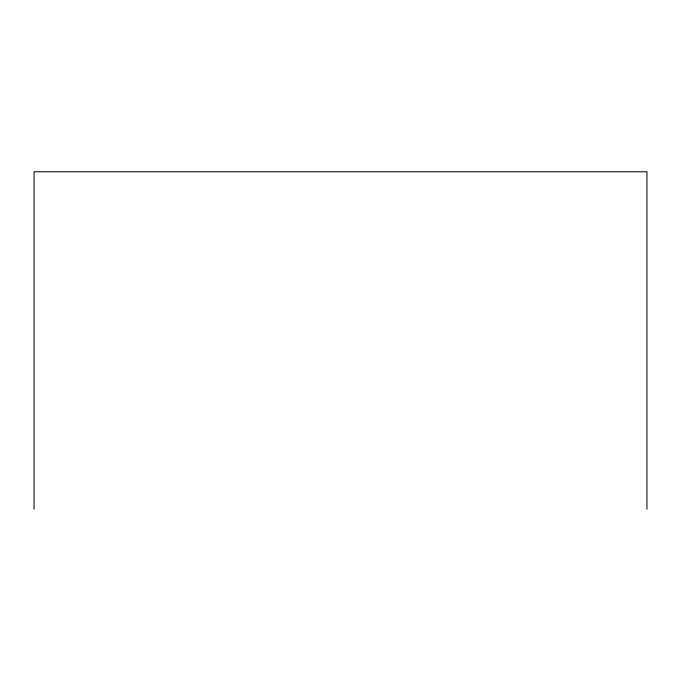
<?xml version="1.0" encoding="UTF-8"?>
<svg xmlns="http://www.w3.org/2000/svg" width="681" height="681" viewBox="0 0 681 681"><rect width="100%" height="100%" fill="white"/><g stroke="black" fill="none" stroke-linecap="round" stroke-linejoin="round"><path stroke-width="1.02" d="M646.95 509.218L646.95 171.782L34.05 171.782L34.05 509.218"/></g></svg>
